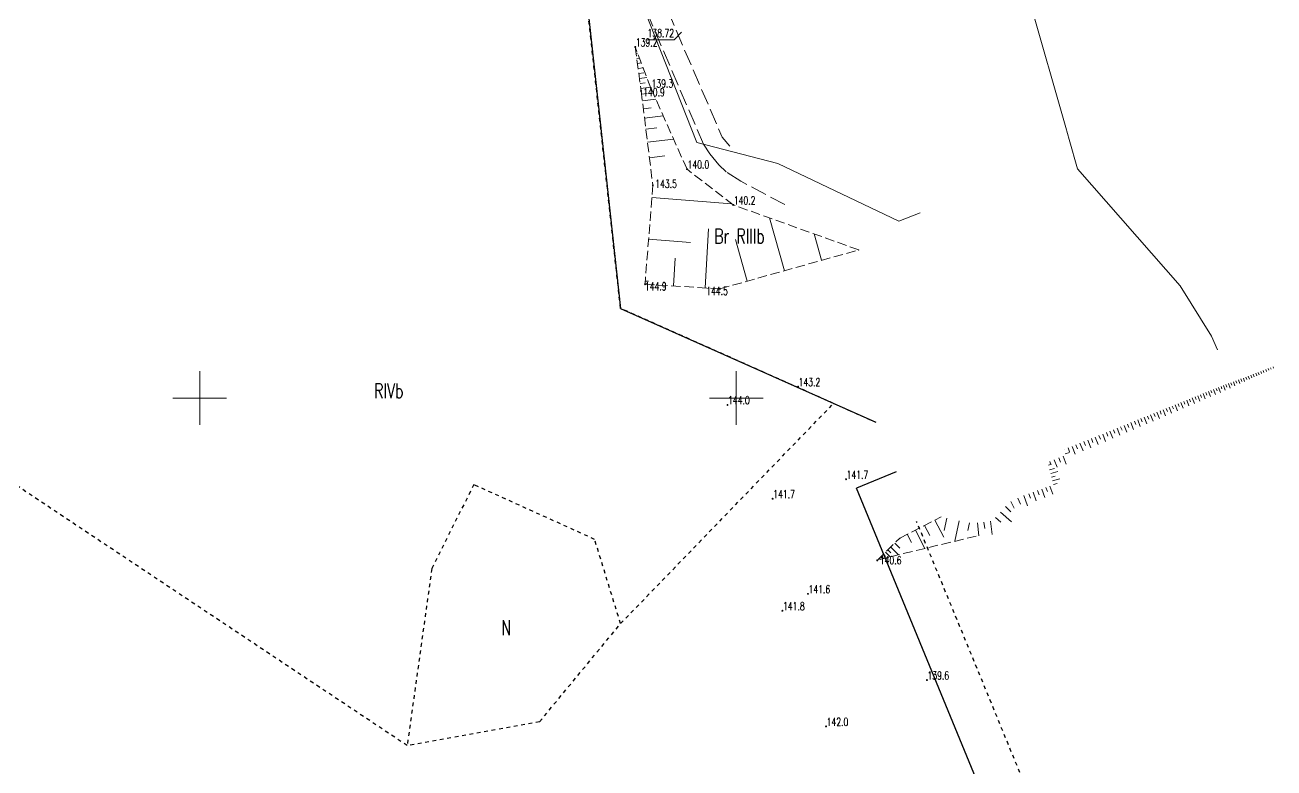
# Model space of a CAD drawing. Header units: metres. Extents: x 7583802 to 7586368, y 5958992 to 5960558.
# Drawn here: x 7585567.4 to 7585800.3, y 5959831 to 5959969.6 of the extents above; entities that cross this region are included whole.
import ezdxf
from ezdxf.enums import TextEntityAlignment as Align

# ---------------------------------------------------------------- set-up
doc = ezdxf.new("R2010")
doc.units = ezdxf.units.M
for name, pattern in [('1', [0]), ('2', [3, 2, -1]), ('3_1', [0]), ('3_BUBZ02', [2.45, 1.75, -0.7]), ('3_BUBZ02G', [2.45, 1.75, -0.7]), ('3_KTJZ01', [4, 3, -1]), ('4_1', [0]), ('4_SUPW_01', [0]), ('GUZ', [1.4, 0.7, -0.7])]:
    doc.linetypes.add(name, pattern=pattern)
doc.layers.get('0').update_dxf_attribs({"color": 250, "linetype": 'CONTINUOUS', "lineweight": 100})
for name, color, linetype, lineweight in [('1000_L_1', 7, '1', 18), ('BUBZ_L_1', 7, '3_BUBZ02', 18), ('DZIALKI-G_L_0', 7, '1', 25), ('KONTURY_L_0', 114, '2', 25), ('KONTURY_NR_T_0', 114, 'CONTINUOUS', 25), ('KTJZ_L_0', 7, '3_KTJZ01', 18), ('RTPW_T_0', 7, 'CONTINUOUS', 15), ('SUPW_L_0', 5, '4_SUPW_01', 18), ('SUTK_T_0', 34, 'CONTINUOUS', 18)]:
    doc.layers.add(name, color=color, linetype=linetype, lineweight=lineweight)
doc.styles.get("Standard").update_dxf_attribs({"font": 'Simplex.SHX', "width": 0.75})

# ---------------------------------------------------------------- blocks, each defined once
blk = doc.blocks.new('3_RTPW01')
at = {"linetype": 'CONTINUOUS'}
blk.add_circle((0, 0), 0.09, dxfattribs=at)

msp = doc.modelspace()

# ---------------------------------------------------------------- linework, layer by layer
at = {"layer": '1000_L_1', "linetype": '1'}
for p, q in [((7585600, 5959895), (7585600, 5959905)), ((7585700, 5959895), (7585700, 5959905)), ((7585595, 5959900), (7585605, 5959900)), ((7585695, 5959900), (7585705, 5959900))]:
    msp.add_line(p, q, dxfattribs=at)
at = {"layer": 'BUBZ_L_1', "linetype": '3_BUBZ02G'}
for p, q in [((7585681.18, 5959965.47), (7585682.28, 5959957.28)), ((7585682.28, 5959957.28), (7585684.46, 5959939.69)), ((7585684.46, 5959939.69), (7585683.01, 5959921.22)), ((7585696.98, 5959920.37), (7585722.86, 5959927.62)), ((7585683.01, 5959921.22), (7585696.98, 5959920.37)), ((7585730.5, 5959873.88), (7585738.19, 5959877.84)), ((7585726.31, 5959869.72), (7585730.5, 5959873.88))]:
    msp.add_line(p, q, dxfattribs=at)
at = {"layer": 'BUBZ_L_1', "linetype": '3_BUBZ02'}
for p, q in [((7585684.11, 5959957.78), (7585681.18, 5959965.47)), ((7585690.83, 5959942.68), (7585684.11, 5959957.78)), ((7585699.45, 5959936.01), (7585690.83, 5959942.68)), ((7585722.86, 5959927.62), (7585699.45, 5959936.01)), ((7585744.77, 5959874.26), (7585728.48, 5959870.35)), ((7585728.48, 5959870.35), (7585726.31, 5959869.72))]:
    msp.add_line(p, q, dxfattribs=at)
at = {"layer": 'BUBZ_L_1', "linetype": '3_1'}
for p, q in [((7585681.22, 5959965.19), (7585681.28, 5959965.2)), ((7585681.34, 5959964.26), (7585681.63, 5959964.3)), ((7585681.47, 5959963.33), (7585681.97, 5959963.39)), ((7585681.59, 5959962.39), (7585682.32, 5959962.49)), ((7585681.72, 5959961.46), (7585682.66, 5959961.59)), ((7585681.84, 5959960.53), (7585682.78, 5959960.66)), ((7585681.97, 5959959.6), (7585683.35, 5959959.78)), ((7585682.09, 5959958.67), (7585683.03, 5959958.79)), ((7585682.22, 5959957.73), (7585684.03, 5959957.98)), ((7585682.36, 5959956.67), (7585683.42, 5959956.8)), ((7585682.51, 5959955.41), (7585685.02, 5959955.72)), ((7585682.7, 5959953.93), (7585684.18, 5959954.11)), ((7585682.91, 5959952.18), (7585686.41, 5959952.62)), ((7585683.17, 5959950.12), (7585685.23, 5959950.38)), ((7585683.47, 5959947.69), (7585688.33, 5959948.29)), ((7585683.82, 5959944.82), (7585686.69, 5959945.18)), ((7585684.28, 5959937.41), (7585699.15, 5959936.24)), ((7585709, 5959923.74), (7585706.24, 5959933.58)), ((7585683.67, 5959929.61), (7585691.47, 5959929)), ((7585694.19, 5959920.54), (7585694.86, 5959931.53)), ((7585702.07, 5959921.8), (7585699.89, 5959929.58)), ((7585715.93, 5959925.68), (7585714.55, 5959930.6)), ((7585688.3, 5959920.9), (7585688.62, 5959926.1)), ((7585683.06, 5959921.81), (7585683.64, 5959921.77)), ((7585795.02, 5959903.91), (7585795.19, 5959903.45)), ((7585795.48, 5959904.08), (7585795.69, 5959903.52)), ((7585795.94, 5959904.26), (7585796.12, 5959903.79)), ((7585796.4, 5959904.43), (7585796.59, 5959903.93)), ((7585796.87, 5959904.61), (7585797.04, 5959904.14)), ((7585797.33, 5959904.78), (7585797.49, 5959904.34)), ((7585797.79, 5959904.95), (7585797.94, 5959904.55)), ((7585798.26, 5959905.13), (7585798.4, 5959904.76)), ((7585798.72, 5959905.3), (7585798.85, 5959904.96)), ((7585799.18, 5959905.48), (7585799.3, 5959905.17)), ((7585799.64, 5959905.65), (7585799.75, 5959905.38)), ((7585800.11, 5959905.83), (7585800.2, 5959905.58)), ((7585788.98, 5959901.61), (7585789.36, 5959900.66)), ((7585789.46, 5959901.8), (7585789.64, 5959901.33)), ((7585789.92, 5959901.98), (7585790.3, 5959901.06)), ((7585790.39, 5959902.17), (7585790.56, 5959901.7)), ((7585790.85, 5959902.34), (7585791.18, 5959901.46)), ((7585791.31, 5959902.51), (7585791.49, 5959902.05)), ((7585791.78, 5959902.69), (7585792.08, 5959901.87)), ((7585792.24, 5959902.86), (7585792.41, 5959902.4)), ((7585792.7, 5959903.04), (7585792.99, 5959902.28)), ((7585793.17, 5959903.21), (7585793.34, 5959902.75)), ((7585793.63, 5959903.39), (7585793.89, 5959902.7)), ((7585794.09, 5959903.56), (7585794.27, 5959903.1)), ((7585794.55, 5959903.73), (7585794.79, 5959903.11)), ((7585782.92, 5959899.16), (7585783.35, 5959898.1)), ((7585783.46, 5959899.38), (7585783.67, 5959898.85)), ((7585783.99, 5959899.59), (7585784.41, 5959898.55)), ((7585784.51, 5959899.8), (7585784.72, 5959899.29)), ((7585785.03, 5959900.01), (7585785.44, 5959898.99)), ((7585785.54, 5959900.22), (7585785.74, 5959899.71)), ((7585786.05, 5959900.42), (7585786.45, 5959899.42)), ((7585786.55, 5959900.62), (7585786.75, 5959900.13)), ((7585787.05, 5959900.82), (7585787.44, 5959899.84)), ((7585787.54, 5959901.02), (7585787.73, 5959900.54)), ((7585788.03, 5959901.22), (7585788.41, 5959900.26)), ((7585788.51, 5959901.41), (7585788.7, 5959900.94)), ((7585777.27, 5959896.89), (7585777.75, 5959895.71)), ((7585777.87, 5959897.13), (7585778.1, 5959896.54)), ((7585778.45, 5959897.36), (7585778.92, 5959896.2)), ((7585779.03, 5959897.6), (7585779.26, 5959897.02)), ((7585779.6, 5959897.83), (7585780.06, 5959896.69)), ((7585780.17, 5959898.06), (7585780.4, 5959897.49)), ((7585780.73, 5959898.28), (7585781.18, 5959897.17)), ((7585781.29, 5959898.51), (7585781.51, 5959897.96)), ((7585781.84, 5959898.73), (7585782.28, 5959897.64)), ((7585782.39, 5959898.95), (7585782.6, 5959898.41)), ((7585771.67, 5959894.63), (7585771.93, 5959893.99)), ((7585772.32, 5959894.89), (7585772.84, 5959893.61)), ((7585772.96, 5959895.15), (7585773.22, 5959894.52)), ((7585773.6, 5959895.41), (7585774.1, 5959894.15)), ((7585774.23, 5959895.66), (7585774.48, 5959895.04)), ((7585774.85, 5959895.91), (7585775.34, 5959894.68)), ((7585775.46, 5959896.16), (7585775.71, 5959895.55)), ((7585776.07, 5959896.41), (7585776.56, 5959895.2)), ((7585776.68, 5959896.65), (7585776.92, 5959896.05)), ((7585765.53, 5959892.16), (7585766.1, 5959890.74)), ((7585766.24, 5959892.45), (7585766.52, 5959891.74)), ((7585766.94, 5959892.73), (7585767.51, 5959891.34)), ((7585767.64, 5959893.01), (7585767.92, 5959892.32)), ((7585768.33, 5959893.29), (7585768.88, 5959891.92)), ((7585769.01, 5959893.56), (7585769.28, 5959892.89)), ((7585769.69, 5959893.83), (7585770.23, 5959892.5)), ((7585770.36, 5959894.1), (7585770.62, 5959893.44)), ((7585771.02, 5959894.37), (7585771.54, 5959893.06)), ((7585761.14, 5959890.38), (7585761.16, 5959890.38)), ((7585761.87, 5959890.69), (7585762.17, 5959889.95)), ((7585762.61, 5959890.99), (7585763.21, 5959889.51)), ((7585763.35, 5959891.28), (7585763.65, 5959890.55)), ((7585764.09, 5959891.58), (7585764.67, 5959890.13)), ((7585764.81, 5959891.87), (7585765.1, 5959891.15)), ((7585758.2, 5959887.5), (7585758.76, 5959887.65)), ((7585758.45, 5959888.15), (7585758.62, 5959887.72)), ((7585759.31, 5959888.49), (7585759.86, 5959887.1)), ((7585760.17, 5959888.83), (7585760.49, 5959888.02)), ((7585760.98, 5959889.15), (7585761.55, 5959887.69)), ((7585761.35, 5959889.61), (7585762.12, 5959889.82)), ((7585758.44, 5959886.61), (7585759.34, 5959886.85)), ((7585758.63, 5959885.93), (7585759.98, 5959886.3)), ((7585758.81, 5959885.26), (7585759.48, 5959885.44)), ((7585756.96, 5959883.03), (7585757.53, 5959881.48)), ((7585757.73, 5959883.31), (7585758.01, 5959882.55)), ((7585758.49, 5959883.59), (7585759.04, 5959882.1)), ((7585758.99, 5959884.58), (7585760.34, 5959884.94)), ((7585759.17, 5959883.9), (7585759.85, 5959884.08)), ((7585751.21, 5959880.71), (7585751.8, 5959879.45)), ((7585752.49, 5959881.31), (7585753.01, 5959880.21)), ((7585753.6, 5959881.8), (7585754.29, 5959879.92)), ((7585754.54, 5959882.14), (7585754.84, 5959881.32)), ((7585755.36, 5959882.44), (7585755.95, 5959880.83)), ((7585756.17, 5959882.74), (7585756.46, 5959881.95)), ((7585749.27, 5959878.74), (7585751.3, 5959876.89)), ((7585750.2, 5959879.75), (7585751.23, 5959878.81)), ((7585735.13, 5959876.26), (7585736.12, 5959874.34)), ((7585737.05, 5959877.25), (7585738.7, 5959874.05)), ((7585739.26, 5959877.61), (7585738.78, 5959875.29)), ((7585741.59, 5959877.13), (7585740.79, 5959873.31)), ((7585743.5, 5959876.73), (7585743.19, 5959875.27)), ((7585744.97, 5959876.74), (7585745.25, 5959874.31)), ((7585746.19, 5959876.88), (7585746.33, 5959875.65)), ((7585747.42, 5959877.02), (7585747.7, 5959874.53)), ((7585748.37, 5959877.75), (7585749.36, 5959876.84)), ((7585730.49, 5959873.86), (7585730.59, 5959873.76)), ((7585731.89, 5959874.6), (7585732.68, 5959873.07)), ((7585733.42, 5959875.38), (7585735.18, 5959871.96)), ((7585727.85, 5959871.25), (7585728.69, 5959870.4)), ((7585728.27, 5959871.67), (7585728.82, 5959871.11)), ((7585728.83, 5959872.22), (7585730.26, 5959870.77)), ((7585729.55, 5959872.93), (7585730.48, 5959871.99)), ((7585726.69, 5959870.1), (7585726.9, 5959869.89)), ((7585727.08, 5959870.48), (7585727.49, 5959870.06)), ((7585727.46, 5959870.86), (7585727.84, 5959870.48))]:
    msp.add_line(p, q, dxfattribs=at)
for p in [(7585722.86, 5959927.62), (7585726.31, 5959869.72)]:
    msp.add_point(p, dxfattribs=at)
at = {"layer": 'DZIALKI-G_L_0', "linetype": '1'}
for p, q in [((7585672.25, 5959973.06), (7585678.44, 5959916.72)), ((7585678.44, 5959916.72), (7585726.04, 5959895.48)), ((7585729.84, 5959886.23), (7585722.44, 5959883.19)), ((7585800.27, 5959693.95), (7585722.44, 5959883.19))]:
    msp.add_line(p, q, dxfattribs=at)
at = {"layer": 'KONTURY_L_0', "linetype": 'GUZ'}
for p, q in [((7585678.44, 5959916.72), (7585672.25, 5959973.06)), ((7585718.15, 5959899), (7585678.44, 5959916.72)), ((7585638.66, 5959835.19), (7585531.28, 5959906.71)), ((7585678.44, 5959857.93), (7585718.15, 5959899)), ((7585718.15, 5959899), (7585726.04, 5959895.48)), ((7585651.07, 5959883.86), (7585643.25, 5959868.19)), ((7585673.61, 5959873.65), (7585651.07, 5959883.86)), ((7585777.39, 5959770.61), (7585733.64, 5959876.98)), ((7585678.44, 5959857.93), (7585673.61, 5959873.65)), ((7585643.25, 5959868.19), (7585638.66, 5959835.19)), ((7585663.36, 5959839.65), (7585678.44, 5959857.93)), ((7585663.36, 5959839.65), (7585638.66, 5959835.19))]:
    msp.add_line(p, q, dxfattribs=at)
at = {"layer": 'KTJZ_L_0', "linetype": '3_KTJZ01'}
for p, q in [((7585679.32, 5959990.61), (7585697.39, 5959948.65)), ((7585693.93, 5959947.32), (7585675.87, 5959989.28)), ((7585697.39, 5959948.65), (7585698.8, 5959946.94)), ((7585695.06, 5959945.51), (7585693.93, 5959947.32)), ((7585696.79, 5959943.49), (7585695.06, 5959945.51)), ((7585698.14, 5959942.19), (7585696.79, 5959943.49)), ((7585700.84, 5959940.44), (7585698.14, 5959942.19)), ((7585709.05, 5959936.08), (7585700.84, 5959940.44))]:
    msp.add_line(p, q, dxfattribs=at)
at = {"layer": 'SUPW_L_0', "linetype": '4_1'}
for p, q in [((7585692.69, 5959947.62), (7585673.85, 5959995.21)), ((7585761.45, 5959950.44), (7585754.79, 5959973.72)), ((7585762.09, 5959948.23), (7585761.45, 5959950.44)), ((7585763.66, 5959942.75), (7585762.09, 5959948.23)), ((7585707.77, 5959943.74), (7585692.69, 5959947.62)), ((7585730.3, 5959932.97), (7585707.77, 5959943.74)), ((7585782.8, 5959920.92), (7585763.66, 5959942.75)), ((7585734.3, 5959934.56), (7585730.3, 5959932.97)), ((7585788.63, 5959911.56), (7585782.8, 5959920.92)), ((7585789.72, 5959909.02), (7585788.63, 5959911.56))]:
    msp.add_line(p, q, dxfattribs=at)
at = {"layer": 'SUTK_T_0', "linetype": 'CONTINUOUS'}
for p in [(7585683.16, 5959966.81), (7585689.78, 5959968.2)]:
    msp.add_line(p, (7585688.42, 5959966.81), dxfattribs=at)

# ---------------------------------------------------------------- block references
at = {"layer": 'RTPW_T_0'}
for p in [(7585681.18, 5959965.47), (7585682.28, 5959957.28), (7585684.11, 5959957.78), (7585690.83, 5959942.68), (7585684.46, 5959939.69), (7585699.45, 5959936.01), (7585683.01, 5959921.22), (7585696.98, 5959920.37), (7585711.53, 5959902.12), (7585698.38, 5959898.73), (7585720.48, 5959884.85), (7585706.8, 5959881.23), (7585726.31, 5959869.72), (7585713.38, 5959863.49), (7585708.63, 5959860.35), (7585735.55, 5959847.41), (7585716.76, 5959838.76)]:
    msp.add_blockref('3_RTPW01', p, dxfattribs=at)

# ---------------------------------------------------------------- texts
at = {"layer": 'KONTURY_NR_T_0', "width": 0.7}
for s, p in [('Br RIIIb', (7585695.9, 5959931.57)), ('RIVb', (7585632.5, 5959902.71)), ('N', (7585656.22, 5959858.55))]:
    msp.add_text(s, height=2.75, dxfattribs=at).set_placement(p, align=Align.TOP_LEFT)
at = {"layer": 'RTPW_T_0', "width": 0.7}
for s, p in [('139.2', (7585681.28, 5959965.57)), ('140.9', (7585682.64, 5959956.27)), ('139.3', (7585684.21, 5959957.88)), ('140.0', (7585690.93, 5959942.78)), ('143.5', (7585684.9, 5959939.2)), ('140.2', (7585699.55, 5959936.11)), ('144.9', (7585682.98, 5959920.08)), ('144.5', (7585694.41, 5959919.21)), ('143.2', (7585711.63, 5959902.22)), ('144.0', (7585698.48, 5959898.83)), ('141.7', (7585720.58, 5959884.95)), ('141.7', (7585706.9, 5959881.33)), ('140.6', (7585726.77, 5959869)), ('141.6', (7585713.48, 5959863.59)), ('141.8', (7585708.73, 5959860.45)), ('139.6', (7585735.65, 5959847.51)), ('142.0', (7585716.86, 5959838.86))]:
    msp.add_text(s, height=1.5, dxfattribs=at).set_placement(p)
at = {"layer": 'SUTK_T_0', "width": 0.7}
msp.add_text('138.72', height=1.5, dxfattribs=at).set_placement((7585688.42, 5959967.31), align=Align.RIGHT)

doc.saveas('drawing.dxf')
